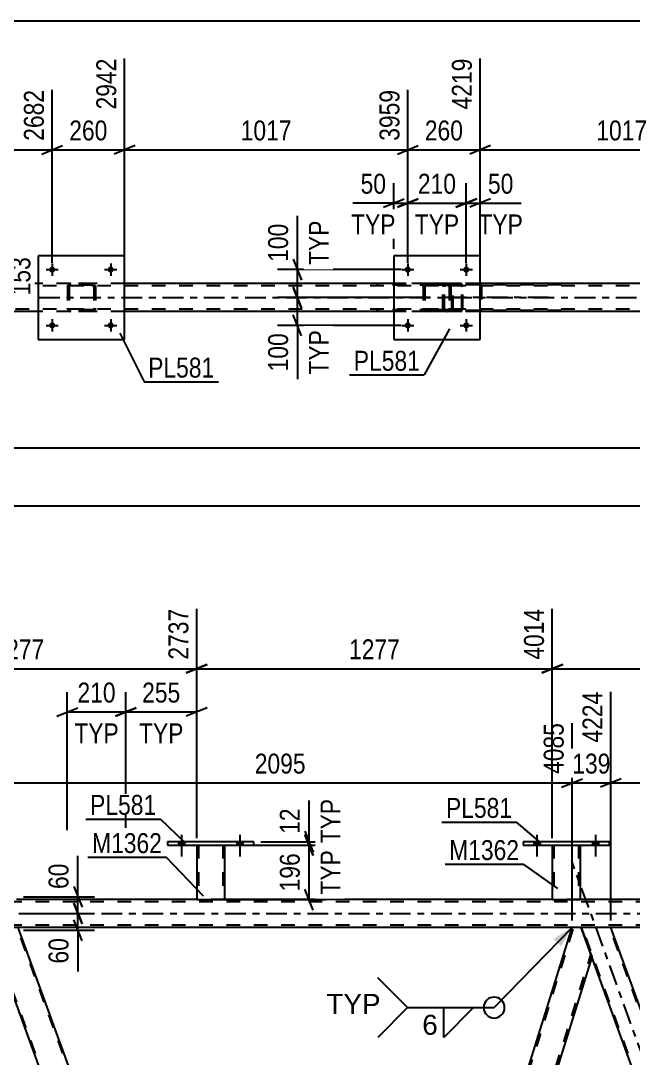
# Model space of a CAD drawing. Header units: millimetres. Extents: x 0 to 1779, y 0 to 560.
# Drawn here: x 1142.5 to 1230.5, y 406 to 555 of the extents above; entities that cross this region are included whole.
import ezdxf

# ---------------------------------------------------------------- set-up
doc = ezdxf.new("R2010")
doc.units = ezdxf.units.MM
doc.linetypes.add('DXK_LINE_DOT2', pattern=[3.9198, 1.9599, -1.9599])
doc.linetypes.add('DXK_LINE_DOT3', pattern=[5.9187, 2.979, -0.9799, 0.9799, -0.9799])
doc.styles.add('Arial', font='ARIAL.TTF', dxfattribs={"height": 0.2})
doc.styles.add('Arial Narrow', font='ARIALN.TTF', dxfattribs={"height": 0.2})

# ---------------------------------------------------------------- blocks, each defined once
blk = doc.blocks.new('Bolt-814185208-2767 - 2589')
at = {"linetype": 'Continuous'}
for points in [[(1198.55, 519.29, -1), (1197.67, 519.29, -1)], [(1206.95, 519.29, -1), (1206.07, 519.29, -1)]]:
    blk.add_hatch(color=1, dxfattribs=at).paths.add_polyline_path(points)
at = {"color": 1, "linetype": 'Continuous'}
for p, q in [((1198.11, 520.17), (1198.11, 518.41)), ((1206.51, 520.17), (1206.51, 518.41)), ((1197.23, 519.29), (1198.99, 519.29)), ((1205.63, 519.29), (1207.39, 519.29))]:
    blk.add_line(p, q, dxfattribs=at)
blk = doc.blocks.new('Part-814185208-2599 - 2589')
at = {"color": 2, "linetype": 'Continuous'}
for p, q in [((1145.03, 517.28), (1123.48, 517.28)), ((1196.11, 517.28), (1157.43, 517.28)), ((1247.19, 517.28), (1208.51, 517.28)), ((1145.03, 513.28), (1123.33, 513.28)), ((1196.11, 513.28), (1157.43, 513.28)), ((1247.19, 513.28), (1208.51, 513.28))]:
    blk.add_line(p, q, dxfattribs=at)
at = {"color": 7, "linetype": 'DXK_LINE_DOT2'}
for p, q in [((1157.43, 517.28), (1145.03, 517.28)), ((1208.51, 517.28), (1196.11, 517.28)), ((1688.57, 516.96), (1085.95, 516.96)), ((1688.57, 513.6), (1085.95, 513.6)), ((1157.43, 513.28), (1145.03, 513.28)), ((1208.51, 513.28), (1196.11, 513.28))]:
    blk.add_line(p, q, dxfattribs=at)
at = {"color": 7, "linetype": 'DXK_LINE_DOT3'}
blk.add_line((1085.95, 515.28), (1688.57, 515.28), dxfattribs=at)
blk = doc.blocks.new('Bolt-814185208-2768 - 2589')
at = {"linetype": 'Continuous'}
for points in [[(1198.55, 511.29, -1), (1197.67, 511.29, -1)], [(1206.95, 511.29, -1), (1206.07, 511.29, -1)]]:
    blk.add_hatch(color=1, dxfattribs=at).paths.add_polyline_path(points)
at = {"color": 1, "linetype": 'Continuous'}
for p, q in [((1197.23, 511.29), (1198.99, 511.29)), ((1198.11, 512.17), (1198.11, 510.41)), ((1205.63, 511.29), (1207.39, 511.29)), ((1206.51, 512.17), (1206.51, 510.41))]:
    blk.add_line(p, q, dxfattribs=at)
blk = doc.blocks.new('Part-814185208-2646 - 2589')
at = {"color": 7, "linetype": 'DXK_LINE_DOT2'}
for p, q in [((1204.48, 517.09), (1204.45, 516.96)), ((1204.64, 517.03), (1204.67, 517.08)), ((1204.79, 517.28), (1204.66, 517.26)), ((1204.67, 517.08), (1204.73, 517.11)), ((1204.73, 517.11), (1204.79, 517.12)), ((1220.12, 517.28), (1204.79, 517.28)), ((1220.12, 517.12), (1204.79, 517.12)), ((1208.5, 517.26), (1208.37, 517.28)), ((1208.37, 517.12), (1208.43, 517.11)), ((1208.43, 517.11), (1208.49, 517.08)), ((1208.49, 517.08), (1208.53, 517.03)), ((1208.71, 516.96), (1208.68, 517.09)), ((1204.45, 513.6), (1204.45, 516.96)), ((1204.62, 516.96), (1204.64, 517.03)), ((1204.62, 513.6), (1204.62, 516.96)), ((1208.53, 517.03), (1208.54, 516.96)), ((1208.54, 516.96), (1208.54, 513.6)), ((1208.71, 516.96), (1208.71, 513.6)), ((1204.45, 513.6), (1204.48, 513.48)), ((1204.64, 513.54), (1204.62, 513.6)), ((1204.67, 513.49), (1204.64, 513.54)), ((1204.66, 513.31), (1204.79, 513.28)), ((1204.73, 513.46), (1204.67, 513.49)), ((1204.79, 513.44), (1204.73, 513.46)), ((1220.12, 513.44), (1204.79, 513.44)), ((1220.12, 513.28), (1204.79, 513.28)), ((1208.43, 513.46), (1208.37, 513.44)), ((1208.37, 513.28), (1208.5, 513.31)), ((1208.49, 513.49), (1208.43, 513.46)), ((1208.53, 513.54), (1208.49, 513.49)), ((1208.54, 513.6), (1208.53, 513.54)), ((1208.68, 513.48), (1208.71, 513.6))]:
    blk.add_line(p, q, dxfattribs=at)
at = {"color": 7, "linetype": 'DXK_LINE_DOT3'}
blk.add_line((1218.33, 515.28), (1203.16, 515.28), dxfattribs=at)
at = {"color": 7, "linetype": 'DXK_LINE_DOT2'}
for centre, start, end in [((1204.78, 516.95), 110.7583, 155.68), ((1208.38, 516.95), 24.32, 69.2417), ((1204.78, 513.62), 204.32, 249.2417), ((1208.38, 513.62), 290.7583, 335.68)]:
    blk.add_arc(centre, 0.331, start, end, dxfattribs=at)
blk = doc.blocks.new('Part-814185208-2649 - 2589')
at = {"color": 7, "linetype": 'DXK_LINE_DOT2'}
for p, q in [((1205.73, 517.28), (1193.57, 517.28)), ((1205.73, 517.04), (1193.57, 517.04)), ((1203.64, 517.28), (1203.45, 517.25)), ((1203.54, 517.03), (1203.64, 517.04)), ((1204.45, 517.04), (1204.45, 517.28)), ((1205.83, 517.25), (1205.73, 517.28)), ((1205.73, 517.04), (1205.78, 517.03)), ((1205.92, 517.14), (1205.83, 517.25)), ((1205.98, 516.99), (1205.92, 517.14)), ((1203.17, 516.99), (1203.14, 516.8)), ((1203.14, 513.76), (1203.14, 516.8)), ((1203.39, 516.8), (1203.41, 516.9)), ((1203.39, 513.76), (1203.39, 516.8)), ((1203.41, 516.9), (1203.46, 516.97)), ((1203.46, 516.97), (1203.54, 517.03)), ((1205.78, 517.03), (1205.83, 516.97)), ((1205.83, 516.97), (1205.85, 516.9)), ((1205.85, 516.9), (1205.86, 516.8)), ((1205.86, 513.76), (1205.86, 516.8)), ((1206, 516.8), (1205.98, 516.99)), ((1206, 513.76), (1206, 516.8)), ((1205.73, 513.52), (1193.57, 513.52)), ((1205.73, 513.28), (1193.57, 513.28)), ((1203.14, 513.76), (1203.17, 513.58)), ((1203.41, 513.67), (1203.39, 513.76)), ((1203.46, 513.59), (1203.41, 513.67)), ((1203.45, 513.32), (1203.64, 513.28)), ((1203.54, 513.54), (1203.46, 513.59)), ((1203.64, 513.52), (1203.54, 513.54)), ((1204.45, 513.28), (1204.45, 513.52)), ((1205.78, 513.54), (1205.73, 513.52)), ((1205.73, 513.28), (1205.83, 513.32)), ((1205.83, 513.59), (1205.78, 513.54)), ((1205.85, 513.67), (1205.83, 513.59)), ((1205.83, 513.32), (1205.92, 513.43)), ((1205.86, 513.76), (1205.85, 513.67)), ((1205.92, 513.43), (1205.93, 513.46)), ((1205.93, 513.46), (1205.98, 513.58)), ((1205.98, 513.58), (1206, 513.76))]:
    blk.add_line(p, q, dxfattribs=at)
for centre, start, end in [((1203.62, 516.79), 111.1941, 156.1506), ((1203.62, 513.78), 203.8494, 248.8059)]:
    blk.add_arc(centre, 0.492, start, end, dxfattribs=at)
blk = doc.blocks.new('Bolt-814185208-2766 - 2589')
at = {"linetype": 'Continuous'}
for points in [[(1147.47, 511.29, -1), (1146.59, 511.29, -1)], [(1155.87, 511.29, -1), (1154.99, 511.29, -1)]]:
    blk.add_hatch(color=1, dxfattribs=at).paths.add_polyline_path(points)
at = {"color": 1, "linetype": 'Continuous'}
for p, q in [((1146.15, 511.29), (1147.91, 511.29)), ((1147.03, 512.17), (1147.03, 510.41)), ((1154.55, 511.29), (1156.31, 511.29)), ((1155.43, 512.17), (1155.43, 510.41))]:
    blk.add_line(p, q, dxfattribs=at)
blk = doc.blocks.new('Bolt-814185208-2765 - 2589')
at = {"linetype": 'Continuous'}
for points in [[(1147.47, 519.29, -1), (1146.59, 519.29, -1)], [(1155.87, 519.29, -1), (1154.99, 519.29, -1)]]:
    blk.add_hatch(color=1, dxfattribs=at).paths.add_polyline_path(points)
at = {"color": 1, "linetype": 'Continuous'}
for p, q in [((1147.03, 520.17), (1147.03, 518.41)), ((1155.43, 520.17), (1155.43, 518.41)), ((1146.15, 519.29), (1147.91, 519.29)), ((1154.55, 519.29), (1156.31, 519.29))]:
    blk.add_line(p, q, dxfattribs=at)
blk = doc.blocks.new('Part-814185208-2799 - 2589')
at = {"color": 2, "linetype": 'Continuous'}
for p, q in [((1157.43, 521.28), (1145.03, 521.28)), ((1145.03, 521.28), (1145.03, 509.28)), ((1157.43, 509.28), (1157.43, 521.28)), ((1145.03, 509.28), (1157.43, 509.28))]:
    blk.add_line(p, q, dxfattribs=at)
blk = doc.blocks.new('Part-814185208-2800 - 2589')
at = {"color": 7, "linetype": 'DXK_LINE_DOT2'}
for p, q in [((1149.52, 517.25), (1149.71, 517.28)), ((1149.71, 517.28), (1149.52, 517.25)), ((1149.61, 517.03), (1149.71, 517.04)), ((1152.75, 517.28), (1149.71, 517.28)), ((1152.75, 517.04), (1149.71, 517.04)), ((1152.75, 517.28), (1152.93, 517.25)), ((1152.93, 517.25), (1152.75, 517.28)), ((1152.75, 517.04), (1152.84, 517.03)), ((1149.23, 516.8), (1149.26, 516.99)), ((1149.26, 516.99), (1149.23, 516.8)), ((1149.23, 516.8), (1149.23, 513.76)), ((1149.47, 516.8), (1149.48, 516.9)), ((1149.47, 516.8), (1149.47, 513.76)), ((1149.48, 516.9), (1149.54, 516.97)), ((1149.54, 516.97), (1149.61, 517.03)), ((1152.84, 517.03), (1152.92, 516.97)), ((1152.92, 516.97), (1152.97, 516.9)), ((1152.97, 516.9), (1152.99, 516.8)), ((1152.99, 516.8), (1152.99, 513.76)), ((1153.19, 516.99), (1153.23, 516.8)), ((1153.23, 516.8), (1153.19, 516.99)), ((1153.23, 516.8), (1153.23, 513.76)), ((1149.26, 513.58), (1149.23, 513.76)), ((1149.23, 513.76), (1149.26, 513.58)), ((1149.48, 513.67), (1149.47, 513.76)), ((1149.54, 513.59), (1149.48, 513.67)), ((1149.71, 513.28), (1149.52, 513.32)), ((1149.52, 513.32), (1149.71, 513.28)), ((1149.61, 513.54), (1149.54, 513.59)), ((1149.71, 513.52), (1149.61, 513.54)), ((1152.75, 513.52), (1149.71, 513.52)), ((1152.75, 513.28), (1149.71, 513.28)), ((1152.84, 513.54), (1152.75, 513.52)), ((1152.93, 513.32), (1152.75, 513.28)), ((1152.75, 513.28), (1152.93, 513.32)), ((1152.92, 513.59), (1152.84, 513.54)), ((1152.97, 513.67), (1152.92, 513.59)), ((1152.99, 513.76), (1152.97, 513.67)), ((1153.23, 513.76), (1153.19, 513.58)), ((1153.19, 513.58), (1153.23, 513.76))]:
    blk.add_line(p, q, dxfattribs=at)
at = {"color": 7, "linetype": 'DXK_LINE_DOT3'}
blk.add_line((1151.23, 515.28), (1151.23, 515.28), dxfattribs=at)
at = {"color": 7, "linetype": 'DXK_LINE_DOT2'}
for centre, start, end in [((1149.71, 516.8), 112.5, 157.5), ((1149.71, 516.8), 112.5, 157.5), ((1152.75, 516.8), 22.5, 67.5), ((1152.75, 516.8), 22.5, 67.5), ((1149.71, 513.76), 202.5, 247.5), ((1149.71, 513.76), 202.5, 247.5), ((1152.75, 513.76), 292.5, 337.5), ((1152.75, 513.76), 292.5, 337.5)]:
    blk.add_arc(centre, 0.48, start, end, dxfattribs=at)
blk = doc.blocks.new('Part-814185208-2805 - 2589')
at = {"color": 2, "linetype": 'Continuous'}
for p, q in [((1208.51, 521.28), (1196.11, 521.28)), ((1196.11, 521.28), (1196.11, 509.28)), ((1208.51, 509.28), (1208.51, 521.28)), ((1196.11, 509.28), (1208.51, 509.28))]:
    blk.add_line(p, q, dxfattribs=at)
blk = doc.blocks.new('Part-814185208-2806 - 2589')
at = {"color": 7, "linetype": 'DXK_LINE_DOT2'}
for p, q in [((1200.6, 517.25), (1200.79, 517.28)), ((1200.79, 517.28), (1200.6, 517.25)), ((1200.69, 517.03), (1200.79, 517.04)), ((1203.83, 517.28), (1200.79, 517.28)), ((1203.83, 517.04), (1200.79, 517.04)), ((1203.83, 517.28), (1204.01, 517.25)), ((1204.01, 517.25), (1203.83, 517.28)), ((1203.83, 517.04), (1203.92, 517.03)), ((1200.31, 516.8), (1200.34, 516.99)), ((1200.34, 516.99), (1200.31, 516.8)), ((1200.31, 516.8), (1200.31, 513.76)), ((1200.55, 516.8), (1200.56, 516.9)), ((1200.55, 516.8), (1200.55, 513.76)), ((1200.56, 516.9), (1200.62, 516.97)), ((1200.62, 516.97), (1200.69, 517.03)), ((1203.92, 517.03), (1204, 516.97)), ((1204, 516.97), (1204.05, 516.9)), ((1204.05, 516.9), (1204.07, 516.8)), ((1204.07, 516.8), (1204.07, 513.76)), ((1204.27, 516.99), (1204.31, 516.8)), ((1204.31, 516.8), (1204.27, 516.99)), ((1204.31, 516.8), (1204.31, 513.76)), ((1200.34, 513.58), (1200.31, 513.76)), ((1200.31, 513.76), (1200.34, 513.58)), ((1200.56, 513.67), (1200.55, 513.76)), ((1200.62, 513.59), (1200.56, 513.67)), ((1200.79, 513.28), (1200.6, 513.32)), ((1200.6, 513.32), (1200.79, 513.28)), ((1200.69, 513.54), (1200.62, 513.59)), ((1200.79, 513.52), (1200.69, 513.54)), ((1203.83, 513.52), (1200.79, 513.52)), ((1203.83, 513.28), (1200.79, 513.28)), ((1203.92, 513.54), (1203.83, 513.52)), ((1204.01, 513.32), (1203.83, 513.28)), ((1203.83, 513.28), (1204.01, 513.32)), ((1204, 513.59), (1203.92, 513.54)), ((1204.05, 513.67), (1204, 513.59)), ((1204.07, 513.76), (1204.05, 513.67)), ((1204.31, 513.76), (1204.27, 513.58)), ((1204.27, 513.58), (1204.31, 513.76))]:
    blk.add_line(p, q, dxfattribs=at)
at = {"color": 7, "linetype": 'DXK_LINE_DOT3'}
blk.add_line((1202.31, 515.28), (1202.31, 515.28), dxfattribs=at)
at = {"color": 7, "linetype": 'DXK_LINE_DOT2'}
for centre, start, end in [((1200.79, 516.8), 112.5, 157.5), ((1200.79, 516.8), 112.5, 157.5), ((1203.83, 516.8), 22.5, 67.5), ((1203.83, 516.8), 22.5, 67.5), ((1200.79, 513.76), 202.5, 247.5), ((1200.79, 513.76), 202.5, 247.5), ((1203.83, 513.76), 292.5, 337.5), ((1203.83, 513.76), 292.5, 337.5)]:
    blk.add_arc(centre, 0.48, start, end, dxfattribs=at)
blk = doc.blocks.new('Bolt-814185208-3589 - 3585')
at = {"linetype": 'Continuous'}
for points in [[(1165.15, 436.66), (1166.03, 436.66), (1166.03, 437.14), (1165.15, 437.14)], [(1173.55, 436.66), (1174.43, 436.66), (1174.43, 437.14), (1173.55, 437.14)]]:
    blk.add_hatch(color=1, dxfattribs=at).paths.add_polyline_path(points)
at = {"color": 1, "linetype": 'Continuous'}
for p, q in [((1165.59, 438.14), (1165.59, 435.02)), ((1173.99, 438.14), (1173.99, 435.02)), ((1165.15, 437.14), (1165.15, 436.66)), ((1166.03, 437.14), (1166.03, 436.66)), ((1173.55, 437.14), (1173.55, 436.66)), ((1174.43, 437.14), (1174.43, 436.66))]:
    blk.add_line(p, q, dxfattribs=at)
blk = doc.blocks.new('Bolt-814185208-3587 - 3585')
at = {"linetype": 'Continuous'}
for points in [[(1216.23, 436.66), (1217.11, 436.66), (1217.11, 437.14), (1216.23, 437.14)], [(1224.63, 436.66), (1225.51, 436.66), (1225.51, 437.14), (1224.63, 437.14)]]:
    blk.add_hatch(color=1, dxfattribs=at).paths.add_polyline_path(points)
at = {"color": 1, "linetype": 'Continuous'}
for p, q in [((1216.67, 438.14), (1216.67, 435.02)), ((1225.07, 438.14), (1225.07, 435.02)), ((1216.23, 437.14), (1216.23, 436.66)), ((1217.11, 437.14), (1217.11, 436.66)), ((1224.63, 437.14), (1224.63, 436.66)), ((1225.51, 437.14), (1225.51, 436.66))]:
    blk.add_line(p, q, dxfattribs=at)
blk = doc.blocks.new('Bolt-814185208-3588 - 3585')
at = {"linetype": 'Continuous'}
for points in [[(1216.23, 436.66), (1217.11, 436.66), (1217.11, 437.14), (1216.23, 437.14)], [(1224.63, 436.66), (1225.51, 436.66), (1225.51, 437.14), (1224.63, 437.14)]]:
    blk.add_hatch(color=1, dxfattribs=at).paths.add_polyline_path(points)
at = {"color": 1, "linetype": 'Continuous'}
for p, q in [((1216.67, 438.14), (1216.67, 435.02)), ((1225.07, 438.14), (1225.07, 435.02)), ((1216.23, 437.14), (1216.23, 436.66)), ((1217.11, 437.14), (1217.11, 436.66)), ((1224.63, 437.14), (1224.63, 436.66)), ((1225.51, 437.14), (1225.51, 436.66))]:
    blk.add_line(p, q, dxfattribs=at)
blk = doc.blocks.new('Bolt-814185208-3590 - 3585')
at = {"linetype": 'Continuous'}
for points in [[(1165.15, 436.66), (1166.03, 436.66), (1166.03, 437.14), (1165.15, 437.14)], [(1173.55, 436.66), (1174.43, 436.66), (1174.43, 437.14), (1173.55, 437.14)]]:
    blk.add_hatch(color=1, dxfattribs=at).paths.add_polyline_path(points)
at = {"color": 1, "linetype": 'Continuous'}
for p, q in [((1165.59, 438.14), (1165.59, 435.02)), ((1173.99, 438.14), (1173.99, 435.02)), ((1165.15, 437.14), (1165.15, 436.66)), ((1166.03, 437.14), (1166.03, 436.66)), ((1173.55, 437.14), (1173.55, 436.66)), ((1174.43, 437.14), (1174.43, 436.66))]:
    blk.add_line(p, q, dxfattribs=at)
blk = doc.blocks.new('Part-814185208-3842 - 3585')
at = {"color": 7, "linetype": 'DXK_LINE_DOT3'}
blk.add_line((1272.68, 294.2), (1221.72, 434.22), dxfattribs=at)
at = {"color": 2, "linetype": 'Continuous'}
for p, q in [((1227.27, 424.82), (1223.01, 424.82)), ((1269.64, 308.42), (1227.27, 424.82)), ((1265.38, 308.42), (1224.54, 420.62))]:
    blk.add_line(p, q, dxfattribs=at)
at = {"color": 7, "linetype": 'DXK_LINE_DOT2'}
for p, q in [((1223.01, 424.82), (1224.54, 420.62)), ((1267.3, 303.6), (1223.18, 424.82)), ((1271.22, 303.6), (1227.1, 424.82)), ((1267.13, 303.6), (1265.38, 308.42)), ((1271.39, 303.6), (1269.64, 308.42)), ((1271.39, 303.6), (1267.13, 303.6))]:
    blk.add_line(p, q, dxfattribs=at)
blk = doc.blocks.new('Part-814185208-3625 - 3585')
at = {"color": 2, "linetype": 'Continuous'}
for p, q in [((1218.87, 436.66), (1218.87, 428.82)), ((1222.87, 436.66), (1222.87, 428.82)), ((1218.87, 428.82), (1222.87, 428.82))]:
    blk.add_line(p, q, dxfattribs=at)
at = {"color": 7, "linetype": 'DXK_LINE_DOT2'}
for p, q in [((1218.87, 436.66), (1222.87, 436.66)), ((1218.87, 436.66), (1218.87, 436.66)), ((1218.87, 436.66), (1218.87, 436.66)), ((1219.11, 436.66), (1219.11, 428.82)), ((1222.63, 436.66), (1222.63, 428.82)), ((1222.87, 436.66), (1222.87, 436.66)), ((1222.87, 436.66), (1222.87, 436.66)), ((1222.57, 428.82), (1222.61, 428.82)), ((1222.57, 428.82), (1222.61, 428.82)), ((1222.61, 428.82), (1222.63, 428.82)), ((1222.61, 428.82), (1222.63, 428.82))]:
    blk.add_line(p, q, dxfattribs=at)
blk = doc.blocks.new('Part-814185208-3630 - 3585')
at = {"color": 2, "linetype": 'Continuous'}
for p, q in [((1214.67, 437.14), (1214.67, 436.66)), ((1227.07, 437.14), (1214.67, 437.14)), ((1214.67, 436.66), (1227.07, 436.66)), ((1227.07, 436.66), (1227.07, 437.14))]:
    blk.add_line(p, q, dxfattribs=at)
blk = doc.blocks.new('Part-814185208-3635 - 3585')
at = {"color": 2, "linetype": 'Continuous'}
for p, q in [((1167.79, 436.66), (1167.79, 428.82)), ((1171.79, 436.66), (1171.79, 428.82)), ((1167.79, 428.82), (1171.79, 428.82))]:
    blk.add_line(p, q, dxfattribs=at)
at = {"color": 7, "linetype": 'DXK_LINE_DOT2'}
for p, q in [((1167.79, 436.66), (1171.79, 436.66)), ((1167.79, 436.66), (1167.79, 436.66)), ((1167.79, 436.66), (1167.79, 436.66)), ((1168.03, 436.66), (1168.03, 428.82)), ((1171.55, 436.66), (1171.55, 428.82)), ((1171.79, 436.66), (1171.79, 436.66)), ((1171.79, 436.66), (1171.79, 436.66)), ((1171.49, 428.82), (1171.53, 428.82)), ((1171.49, 428.82), (1171.53, 428.82)), ((1171.53, 428.82), (1171.55, 428.82)), ((1171.53, 428.82), (1171.55, 428.82))]:
    blk.add_line(p, q, dxfattribs=at)
blk = doc.blocks.new('Part-814185208-3640 - 3585')
at = {"color": 2, "linetype": 'Continuous'}
for p, q in [((1163.59, 437.14), (1163.59, 436.66)), ((1175.99, 437.14), (1163.59, 437.14)), ((1163.59, 436.66), (1175.99, 436.66)), ((1175.99, 436.66), (1175.99, 437.14))]:
    blk.add_line(p, q, dxfattribs=at)
blk = doc.blocks.new('Part-814185208-3847 - 3585')
at = {"color": 2, "linetype": 'Continuous'}
for p, q in [((1184.99, 307.07), (1221.7, 424.82)), ((1223.01, 424.82), (1221.7, 424.82)), ((1224.54, 420.62), (1223.01, 424.82)), ((1224.56, 420.57), (1188.1, 303.6)), ((1186.26, 303.6), (1185.01, 307.02))]:
    blk.add_line(p, q, dxfattribs=at)
at = {"color": 7, "linetype": 'DXK_LINE_DOT2'}
for p, q in [((1185.13, 306.7), (1221.95, 424.82)), ((1187.85, 303.6), (1224.42, 420.94)), ((1224.54, 420.62), (1224.56, 420.57)), ((1224.56, 420.57), (1224.54, 420.62)), ((1184.99, 307.07), (1185.01, 307.02)), ((1188.1, 303.6), (1186.26, 303.6))]:
    blk.add_line(p, q, dxfattribs=at)
blk = doc.blocks.new('Part-814185208-3881 - 3585')
at = {"color": 7, "linetype": 'DXK_LINE_DOT2'}
for p, q in [((1707.13, 428.5), (1094.91, 428.5)), ((1171.79, 428.82), (1167.79, 428.82)), ((1222.87, 428.82), (1218.87, 428.82)), ((1707.13, 425.14), (1094.91, 425.14)), ((1227.27, 424.82), (1221.7, 424.82))]:
    blk.add_line(p, q, dxfattribs=at)
at = {"color": 2, "linetype": 'Continuous'}
for p, q in [((1167.79, 428.82), (1141.89, 428.82)), ((1218.87, 428.82), (1171.79, 428.82)), ((1269.95, 428.82), (1222.87, 428.82)), ((1221.7, 424.82), (1142.14, 424.82)), ((1306.83, 424.82), (1227.27, 424.82))]:
    blk.add_line(p, q, dxfattribs=at)
at = {"color": 7, "linetype": 'DXK_LINE_DOT3'}
blk.add_line((1094.91, 426.82), (1707.13, 426.82), dxfattribs=at)
blk = doc.blocks.new('Part-814185208-3887 - 3585')
at = {"color": 7, "linetype": 'DXK_LINE_DOT2'}
for p, q in [((1138.02, 424.42), (1137.88, 424.82)), ((1137.88, 424.82), (1137.9, 424.82)), ((1141.93, 424.82), (1137.88, 424.82)), ((1182.17, 303.6), (1138.05, 424.82)), ((1186.09, 303.6), (1141.97, 424.82)), ((1186.26, 303.6), (1185.01, 307.02)), ((1186.26, 303.6), (1182, 303.6))]:
    blk.add_line(p, q, dxfattribs=at)
at = {"color": 2, "linetype": 'Continuous'}
for p, q in [((1141.93, 424.82), (1141.89, 424.82)), ((1142.14, 424.82), (1141.93, 424.82)), ((1185.01, 307.02), (1142.14, 424.82)), ((1182, 303.6), (1138.02, 424.42))]:
    blk.add_line(p, q, dxfattribs=at)
blk = doc.blocks.new('StraightDimension-814185208-8427 - 2589')
at = {"color": 7, "linetype": 'Continuous'}
for p, q in [((1208.51, 518.19), (1208.51, 549.61)), ((1249.19, 520.29), (1249.19, 545.11)), ((1210.01, 537.1), (1207.01, 535.9)), ((1208.51, 536.5), (1249.19, 536.5)), ((1247.69, 535.9), (1250.69, 537.1))]:
    blk.add_line(p, q, dxfattribs=at)
at = {"color": 0}
blk.add_wipeout([(1233.1, 537.25), (1233.1, 541.45), (1224.59, 541.45), (1224.59, 537.25)], dxfattribs=at)
at = {"color": 3, "style": 'Arial Narrow'}
blk.add_text('1017', height=2.863, dxfattribs=at).set_placement((1225.19, 537.85))
at = {"color": 0, "linetype": 'Continuous'}
blk.add_wipeout([(1248.59, 545.71), (1244.39, 545.71), (1244.39, 537.2), (1248.59, 537.2)], dxfattribs=at)
at = {"color": 3, "linetype": 'Continuous', "style": 'Arial Narrow'}
blk.add_text('5236', height=2.863, rotation=90.0002, dxfattribs=at).set_placement((1247.99, 537.8))
blk = doc.blocks.new('StraightDimension-814185208-2922 - 2589')
at = {"color": 7, "linetype": 'Continuous'}
for p, q in [((1181.66, 516.78), (1182.86, 513.78)), ((1201.31, 515.28), (1179.41, 515.28)), ((1182.26, 511.29), (1182.26, 515.28)), ((1182.86, 509.79), (1181.66, 512.79)), ((1197.11, 511.29), (1179.41, 511.29)), ((1182.26, 511.29), (1182.26, 503.55)), ((1182.26, 511.29), (1182.26, 503.55))]:
    blk.add_line(p, q, dxfattribs=at)
at = {"color": 0, "linetype": 'Continuous'}
blk.add_wipeout([(1187.36, 511.21), (1183.16, 511.21), (1183.16, 503.62), (1187.36, 503.62)], dxfattribs=at)
at = {"color": 0}
blk.add_wipeout([(1181.51, 510.76), (1177.31, 510.76), (1177.31, 504.08), (1181.51, 504.08)], dxfattribs=at)
at = {"color": 3, "style": 'Arial Narrow'}
blk.add_text('100', height=2.863, rotation=90.0002, dxfattribs=at).set_placement((1180.91, 504.68))
at = {"color": 3, "linetype": 'Continuous', "style": 'Arial Narrow'}
blk.add_text('TYP', height=2.863, rotation=90.0002, dxfattribs=at).set_placement((1186.76, 504.22))
blk = doc.blocks.new('StraightDimension-814185208-2899 - 2589')
at = {"color": 7, "linetype": 'Continuous'}
for p, q in [((1182.26, 519.29), (1182.26, 527.02)), ((1182.26, 519.29), (1182.26, 527.02)), ((1181.66, 520.79), (1182.86, 517.79)), ((1197.11, 519.29), (1179.41, 519.29)), ((1182.26, 515.28), (1182.26, 519.29)), ((1182.86, 513.78), (1181.66, 516.78)), ((1201.31, 515.28), (1179.41, 515.28))]:
    blk.add_line(p, q, dxfattribs=at)
at = {"color": 0}
blk.add_wipeout([(1181.51, 526.49), (1177.31, 526.49), (1177.31, 519.81), (1181.51, 519.81)], dxfattribs=at)
at = {"color": 0, "linetype": 'Continuous'}
blk.add_wipeout([(1187.36, 526.95), (1183.16, 526.95), (1183.16, 519.36), (1187.36, 519.36)], dxfattribs=at)
at = {"color": 3, "linetype": 'Continuous', "style": 'Arial Narrow'}
blk.add_text('TYP', height=2.863, rotation=90.0002, dxfattribs=at).set_placement((1186.76, 519.96))
at = {"color": 3, "style": 'Arial Narrow'}
blk.add_text('100', height=2.863, rotation=90.0002, dxfattribs=at).set_placement((1180.91, 520.41))
blk = doc.blocks.new('StraightDimension-814185208-2946 - 2589')
at = {"color": 7, "linetype": 'Continuous'}
for p, q in [((1196.11, 522.28), (1196.11, 531.7)), ((1198.11, 520.29), (1198.11, 531.7)), ((1194.61, 528.25), (1197.61, 529.45)), ((1199.61, 529.45), (1196.61, 528.25)), ((1196.11, 528.85), (1190.2, 528.85)), ((1196.11, 528.85), (1190.2, 528.85)), ((1196.11, 528.85), (1198.11, 528.85))]:
    blk.add_line(p, q, dxfattribs=at)
at = {"color": 0}
blk.add_wipeout([(1195.58, 529.6), (1195.58, 533.8), (1190.73, 533.8), (1190.73, 529.6)], dxfattribs=at)
at = {"color": 0, "linetype": 'Continuous'}
blk.add_wipeout([(1196.95, 523.75), (1196.95, 527.95), (1189.36, 527.95), (1189.36, 523.75)], dxfattribs=at)
at = {"color": 3, "style": 'Arial Narrow'}
blk.add_text('50', height=2.863, dxfattribs=at).set_placement((1191.33, 530.2))
at = {"color": 3, "linetype": 'Continuous', "style": 'Arial Narrow'}
blk.add_text('TYP', height=2.863, dxfattribs=at).set_placement((1189.96, 524.35))
blk = doc.blocks.new('StraightDimension-814185208-2959 - 2589')
at = {"color": 7, "linetype": 'Continuous'}
for p, q in [((1198.11, 520.29), (1198.11, 531.7)), ((1206.51, 520.29), (1206.51, 531.7)), ((1196.61, 528.25), (1199.61, 529.45)), ((1208.01, 529.45), (1205.01, 528.25)), ((1198.11, 528.85), (1206.51, 528.85))]:
    blk.add_line(p, q, dxfattribs=at)
at = {"color": 0}
blk.add_wipeout([(1205.65, 529.6), (1205.65, 533.8), (1198.96, 533.8), (1198.96, 529.6)], dxfattribs=at)
at = {"color": 0, "linetype": 'Continuous'}
blk.add_wipeout([(1206.1, 523.75), (1206.1, 527.95), (1198.51, 527.95), (1198.51, 523.75)], dxfattribs=at)
at = {"color": 3, "style": 'Arial Narrow'}
blk.add_text('210', height=2.863, dxfattribs=at).set_placement((1199.56, 530.2))
at = {"color": 3, "linetype": 'Continuous', "style": 'Arial Narrow'}
blk.add_text('TYP', height=2.863, dxfattribs=at).set_placement((1199.11, 524.35))
blk = doc.blocks.new('StraightDimension-814185208-2975 - 2589')
at = {"color": 7, "linetype": 'Continuous'}
for p, q in [((1206.51, 520.29), (1206.51, 531.7)), ((1208.51, 522.28), (1208.51, 531.7)), ((1205.01, 528.25), (1208.01, 529.45)), ((1210.01, 529.45), (1207.01, 528.25)), ((1206.51, 528.85), (1208.51, 528.85)), ((1208.51, 528.85), (1214.41, 528.85)), ((1208.51, 528.85), (1214.41, 528.85))]:
    blk.add_line(p, q, dxfattribs=at)
at = {"color": 0}
blk.add_wipeout([(1213.89, 529.6), (1213.89, 533.8), (1209.03, 533.8), (1209.03, 529.6)], dxfattribs=at)
at = {"color": 0, "linetype": 'Continuous'}
blk.add_wipeout([(1215.25, 523.75), (1215.25, 527.95), (1207.66, 527.95), (1207.66, 523.75)], dxfattribs=at)
at = {"color": 3, "style": 'Arial Narrow'}
blk.add_text('50', height=2.863, dxfattribs=at).set_placement((1209.63, 530.2))
at = {"color": 3, "linetype": 'Continuous', "style": 'Arial Narrow'}
blk.add_text('TYP', height=2.863, dxfattribs=at).set_placement((1208.26, 524.35))
blk = doc.blocks.new('StraightDimension-814185208-2989 - 2589')
at = {"color": 7, "linetype": 'Continuous'}
blk.add_line((1061.67, 555.04), (1689.21, 555.04), dxfattribs=at)
blk = doc.blocks.new('StraightDimension-814185208-3000 - 2589')
at = {"color": 7, "linetype": 'Continuous'}
blk.add_line((1123.33, 493.68), (1688.57, 493.68), dxfattribs=at)
blk = doc.blocks.new('StraightDimension-814185208-3028 - 2589')
at = {"color": 7, "linetype": 'Continuous'}
for p, q in [((1138.95, 522.89), (1140.15, 519.89)), ((1117.45, 521.39), (1142.4, 521.39)), ((1139.55, 515.28), (1139.55, 521.39)), ((1140.15, 513.78), (1138.95, 516.78)), ((1099.99, 515.28), (1142.4, 515.28))]:
    blk.add_line(p, q, dxfattribs=at)
at = {"color": 0}
blk.add_wipeout([(1144.5, 521.68), (1140.3, 521.68), (1140.3, 515), (1144.5, 515)], dxfattribs=at)
at = {"color": 3, "style": 'Arial Narrow'}
blk.add_text('153', height=2.863, rotation=90.0002, dxfattribs=at).set_placement((1143.9, 515.6))
blk = doc.blocks.new('StraightDimension-814185208-3535 - 2589')
at = {"color": 7, "linetype": 'Continuous'}
blk.add_line((1062.31, 485.39), (1688.57, 485.39), dxfattribs=at)
blk = doc.blocks.new('StraightDimension-814185208-8428 - 2589')
at = {"color": 7, "linetype": 'Continuous'}
for p, q in [((1208.51, 518.19), (1208.51, 549.61)), ((1198.11, 520.29), (1198.11, 545.11)), ((1196.61, 535.9), (1199.61, 537.1)), ((1198.11, 536.5), (1208.51, 536.5)), ((1210.01, 537.1), (1207.01, 535.9))]:
    blk.add_line(p, q, dxfattribs=at)
at = {"color": 0}
blk.add_wipeout([(1206.65, 537.25), (1206.65, 541.45), (1199.96, 541.45), (1199.96, 537.25)], dxfattribs=at)
at = {"color": 3, "style": 'Arial Narrow'}
blk.add_text('260', height=2.863, dxfattribs=at).set_placement((1200.56, 537.85))
at = {"color": 0, "linetype": 'Continuous'}
blk.add_wipeout([(1207.91, 550.21), (1203.71, 550.21), (1203.71, 541.7), (1207.91, 541.7)], dxfattribs=at)
at = {"color": 3, "linetype": 'Continuous', "style": 'Arial Narrow'}
blk.add_text('4219', height=2.863, rotation=90.0002, dxfattribs=at).set_placement((1207.31, 542.3))
blk = doc.blocks.new('StraightDimension-814185208-8429 - 2589')
at = {"color": 7, "linetype": 'Continuous'}
for p, q in [((1157.43, 518.28), (1157.43, 549.61)), ((1198.11, 520.29), (1198.11, 545.11)), ((1158.93, 537.1), (1155.93, 535.9)), ((1157.43, 536.5), (1198.11, 536.5)), ((1196.61, 535.9), (1199.61, 537.1))]:
    blk.add_line(p, q, dxfattribs=at)
at = {"color": 0}
blk.add_wipeout([(1182.02, 537.25), (1182.02, 541.45), (1173.51, 541.45), (1173.51, 537.25)], dxfattribs=at)
at = {"color": 3, "style": 'Arial Narrow'}
blk.add_text('1017', height=2.863, dxfattribs=at).set_placement((1174.11, 537.85))
at = {"color": 0, "linetype": 'Continuous'}
blk.add_wipeout([(1197.51, 545.71), (1193.31, 545.71), (1193.31, 537.2), (1197.51, 537.2)], dxfattribs=at)
at = {"color": 3, "linetype": 'Continuous', "style": 'Arial Narrow'}
blk.add_text('3959', height=2.863, rotation=90.0002, dxfattribs=at).set_placement((1196.91, 537.8))
blk = doc.blocks.new('StraightDimension-814185208-8430 - 2589')
at = {"color": 7, "linetype": 'Continuous'}
for p, q in [((1157.43, 518.28), (1157.43, 549.61)), ((1147.03, 520.29), (1147.03, 545.11)), ((1145.53, 535.9), (1148.53, 537.1)), ((1147.03, 536.5), (1157.43, 536.5)), ((1158.93, 537.1), (1155.93, 535.9))]:
    blk.add_line(p, q, dxfattribs=at)
at = {"color": 0}
blk.add_wipeout([(1155.57, 537.25), (1155.57, 541.45), (1148.88, 541.45), (1148.88, 537.25)], dxfattribs=at)
at = {"color": 3, "style": 'Arial Narrow'}
blk.add_text('260', height=2.863, dxfattribs=at).set_placement((1149.48, 537.85))
at = {"color": 0, "linetype": 'Continuous'}
blk.add_wipeout([(1156.83, 550.21), (1152.63, 550.21), (1152.63, 541.7), (1156.83, 541.7)], dxfattribs=at)
at = {"color": 3, "linetype": 'Continuous', "style": 'Arial Narrow'}
blk.add_text('2942', height=2.863, rotation=90.0002, dxfattribs=at).set_placement((1156.23, 542.3))
blk = doc.blocks.new('StraightDimension-814185208-8431 - 2589')
at = {"color": 7, "linetype": 'Continuous'}
for p, q in [((1123.48, 518.68), (1123.48, 549.61)), ((1147.03, 520.29), (1147.03, 545.11)), ((1124.98, 537.1), (1121.98, 535.9)), ((1123.48, 536.5), (1147.03, 536.5)), ((1145.53, 535.9), (1148.53, 537.1))]:
    blk.add_line(p, q, dxfattribs=at)
at = {"color": 0}
blk.add_wipeout([(1138.59, 537.25), (1138.59, 541.45), (1131.91, 541.45), (1131.91, 537.25)], dxfattribs=at)
at = {"color": 3, "style": 'Arial Narrow'}
blk.add_text('589', height=2.863, dxfattribs=at).set_placement((1132.51, 537.85))
at = {"color": 0, "linetype": 'Continuous'}
blk.add_wipeout([(1146.43, 545.71), (1142.23, 545.71), (1142.23, 537.2), (1146.43, 537.2)], dxfattribs=at)
at = {"color": 3, "linetype": 'Continuous', "style": 'Arial Narrow'}
blk.add_text('2682', height=2.863, rotation=90.0002, dxfattribs=at).set_placement((1145.83, 537.8))
blk = doc.blocks.new('StraightDimension-814185208-5258 - 3585')
at = {"color": 7, "linetype": 'Continuous'}
for p, q in [((1183.34, 438.16), (1184.54, 435.16)), ((1170.79, 436.66), (1186.34, 436.66)), ((1183.94, 428.82), (1183.94, 436.66)), ((1184.54, 427.32), (1183.34, 430.32)), ((1170.79, 428.82), (1186.34, 428.82))]:
    blk.add_line(p, q, dxfattribs=at)
at = {"color": 0}
blk.add_wipeout([(1183.19, 436.08), (1178.99, 436.08), (1178.99, 429.4), (1183.19, 429.4)], dxfattribs=at)
at = {"color": 0, "linetype": 'Continuous'}
blk.add_wipeout([(1189.04, 436.53), (1184.84, 436.53), (1184.84, 428.94), (1189.04, 428.94)], dxfattribs=at)
at = {"color": 3, "style": 'Arial Narrow'}
blk.add_text('196', height=2.863, rotation=90.0002, dxfattribs=at).set_placement((1182.59, 430))
at = {"color": 3, "linetype": 'Continuous', "style": 'Arial Narrow'}
blk.add_text('TYP', height=2.863, rotation=90.0002, dxfattribs=at).set_placement((1188.44, 429.54))
blk = doc.blocks.new('StraightDimension-814185208-4068 - 3585')
at = {"color": 7, "linetype": 'Continuous'}
for p, q in [((1150.72, 429.22), (1150.72, 435.13)), ((1150.72, 429.22), (1150.72, 435.13)), ((1150.12, 430.72), (1151.32, 427.72)), ((1142.89, 429.22), (1153.12, 429.22)), ((1150.72, 426.82), (1150.72, 429.22)), ((1151.32, 425.32), (1150.12, 428.32)), ((1142.89, 426.82), (1153.12, 426.82))]:
    blk.add_line(p, q, dxfattribs=at)
at = {"color": 0}
blk.add_wipeout([(1149.97, 434.6), (1145.77, 434.6), (1145.77, 429.74), (1149.97, 429.74)], dxfattribs=at)
at = {"color": 3, "style": 'Arial Narrow'}
blk.add_text('60', height=2.863, rotation=90.0002, dxfattribs=at).set_placement((1149.37, 430.34))
blk = doc.blocks.new('StraightDimension-814185208-4080 - 3585')
at = {"color": 7, "linetype": 'Continuous'}
for p, q in [((1150.12, 428.32), (1151.32, 425.32)), ((1142.89, 426.82), (1153.12, 426.82)), ((1150.72, 424.42), (1150.72, 426.82)), ((1151.32, 422.92), (1150.12, 425.92)), ((1142.89, 424.42), (1153.12, 424.42)), ((1150.72, 424.42), (1150.72, 418.51)), ((1150.72, 424.42), (1150.72, 418.51))]:
    blk.add_line(p, q, dxfattribs=at)
at = {"color": 0}
blk.add_wipeout([(1149.97, 423.89), (1145.77, 423.89), (1145.77, 419.04), (1149.97, 419.04)], dxfattribs=at)
at = {"color": 3, "style": 'Arial Narrow'}
blk.add_text('60', height=2.863, rotation=90.0002, dxfattribs=at).set_placement((1149.37, 419.64))
blk = doc.blocks.new('StraightDimension-814185208-4688 - 3585')
at = {"color": 7, "linetype": 'Continuous'}
for p, q in [((1137.88, 425.82), (1137.88, 454.18)), ((1221.7, 425.82), (1221.7, 454.18)), ((1139.38, 446.17), (1136.38, 444.97)), ((1137.88, 445.57), (1221.7, 445.57)), ((1220.2, 444.97), (1223.2, 446.17))]:
    blk.add_line(p, q, dxfattribs=at)
at = {"color": 0}
blk.add_wipeout([(1184.04, 446.32), (1184.04, 450.52), (1175.53, 450.52), (1175.53, 446.32)], dxfattribs=at)
at = {"color": 3, "style": 'Arial Narrow'}
blk.add_text('2095', height=2.863, dxfattribs=at).set_placement((1176.13, 446.92))
at = {"color": 0, "linetype": 'Continuous'}
blk.add_wipeout([(1221.1, 454.78), (1216.9, 454.78), (1216.9, 446.27), (1221.1, 446.27)], dxfattribs=at)
at = {"color": 3, "linetype": 'Continuous', "style": 'Arial Narrow'}
blk.add_text('4085', height=2.863, rotation=90.0002, dxfattribs=at).set_placement((1220.5, 446.87))
blk = doc.blocks.new('StraightDimension-814185208-4706 - 3585')
at = {"color": 7, "linetype": 'Continuous'}
for p, q in [((1227.27, 425.82), (1227.27, 458.68)), ((1221.7, 425.82), (1221.7, 454.18)), ((1220.2, 444.97), (1223.2, 446.17)), ((1221.7, 445.57), (1227.27, 445.57)), ((1228.77, 446.17), (1225.77, 444.97))]:
    blk.add_line(p, q, dxfattribs=at)
at = {"color": 0}
blk.add_wipeout([(1227.82, 446.32), (1227.82, 450.52), (1221.14, 450.52), (1221.14, 446.32)], dxfattribs=at)
at = {"color": 3, "style": 'Arial Narrow'}
blk.add_text('139', height=2.863, dxfattribs=at).set_placement((1221.74, 446.92))
at = {"color": 0, "linetype": 'Continuous'}
blk.add_wipeout([(1226.67, 459.28), (1222.47, 459.28), (1222.47, 450.77), (1226.67, 450.77)], dxfattribs=at)
at = {"color": 3, "linetype": 'Continuous', "style": 'Arial Narrow'}
blk.add_text('4224', height=2.863, rotation=90.0002, dxfattribs=at).set_placement((1226.07, 451.37))
blk = doc.blocks.new('StraightDimension-814185208-4731 - 3585')
at = {"color": 7, "linetype": 'Continuous'}
for p, q in [((1227.27, 425.82), (1227.27, 458.68)), ((1306.83, 425.82), (1306.83, 454.18)), ((1228.77, 446.17), (1225.77, 444.97)), ((1227.27, 445.57), (1306.83, 445.57)), ((1305.33, 444.97), (1308.33, 446.17))]:
    blk.add_line(p, q, dxfattribs=at)
at = {"color": 0}
blk.add_wipeout([(1271.31, 446.32), (1271.31, 450.52), (1262.79, 450.52), (1262.79, 446.32)], dxfattribs=at)
at = {"color": 3, "style": 'Arial Narrow'}
blk.add_text('1989', height=2.863, dxfattribs=at).set_placement((1263.39, 446.92))
at = {"color": 0, "linetype": 'Continuous'}
blk.add_wipeout([(1306.23, 454.78), (1302.03, 454.78), (1302.03, 446.27), (1306.23, 446.27)], dxfattribs=at)
at = {"color": 3, "linetype": 'Continuous', "style": 'Arial Narrow'}
blk.add_text('6213', height=2.863, rotation=90.0002, dxfattribs=at).set_placement((1305.63, 446.87))
blk = doc.blocks.new('StraightDimension-814185208-5277 - 3585')
at = {"color": 7, "linetype": 'Continuous'}
for p, q in [((1183.94, 437.14), (1183.94, 443.04)), ((1183.94, 437.14), (1183.94, 443.04)), ((1183.34, 438.64), (1184.54, 435.64)), ((1184.54, 435.16), (1183.34, 438.16)), ((1170.79, 436.66), (1186.34, 436.66)), ((1176.99, 437.14), (1186.34, 437.14)), ((1183.94, 436.66), (1183.94, 437.14))]:
    blk.add_line(p, q, dxfattribs=at)
at = {"color": 0, "linetype": 'Continuous'}
blk.add_wipeout([(1189.04, 443.89), (1184.84, 443.89), (1184.84, 436.3), (1189.04, 436.3)], dxfattribs=at)
at = {"color": 0}
blk.add_wipeout([(1183.19, 442.52), (1178.99, 442.52), (1178.99, 437.66), (1183.19, 437.66)], dxfattribs=at)
at = {"color": 3, "linetype": 'Continuous', "style": 'Arial Narrow'}
blk.add_text('TYP', height=2.863, rotation=90.0002, dxfattribs=at).set_placement((1188.44, 436.9))
at = {"color": 3, "style": 'Arial Narrow'}
blk.add_text('12', height=2.863, rotation=90.0002, dxfattribs=at).set_placement((1182.59, 438.26))
blk = doc.blocks.new('StraightDimension-814185208-10279 - 3585')
at = {"color": 7, "linetype": 'Continuous'}
for p, q in [((1218.87, 437.66), (1218.87, 470.6)), ((1269.95, 437.66), (1269.95, 470.6)), ((1220.37, 462.58), (1217.37, 461.38)), ((1218.87, 461.98), (1269.95, 461.98)), ((1268.45, 461.38), (1271.45, 462.58))]:
    blk.add_line(p, q, dxfattribs=at)
at = {"color": 0}
blk.add_wipeout([(1248.66, 462.73), (1248.66, 466.93), (1240.15, 466.93), (1240.15, 462.73)], dxfattribs=at)
at = {"color": 3, "style": 'Arial Narrow'}
blk.add_text('1277', height=2.863, dxfattribs=at).set_placement((1240.75, 463.33))
at = {"color": 0, "linetype": 'Continuous'}
blk.add_wipeout([(1269.35, 471.2), (1265.15, 471.2), (1265.15, 462.68), (1269.35, 462.68)], dxfattribs=at)
at = {"color": 3, "linetype": 'Continuous', "style": 'Arial Narrow'}
blk.add_text('5291', height=2.863, rotation=90.0002, dxfattribs=at).set_placement((1268.75, 463.28))
blk = doc.blocks.new('StraightDimension-814185208-10280 - 3585')
at = {"color": 7, "linetype": 'Continuous'}
for p, q in [((1167.79, 437.66), (1167.79, 470.6)), ((1218.87, 437.66), (1218.87, 470.6)), ((1169.29, 462.58), (1166.29, 461.38)), ((1167.79, 461.98), (1218.87, 461.98)), ((1217.37, 461.38), (1220.37, 462.58))]:
    blk.add_line(p, q, dxfattribs=at)
at = {"color": 0}
blk.add_wipeout([(1197.58, 462.73), (1197.58, 466.93), (1189.07, 466.93), (1189.07, 462.73)], dxfattribs=at)
at = {"color": 3, "style": 'Arial Narrow'}
blk.add_text('1277', height=2.863, dxfattribs=at).set_placement((1189.67, 463.33))
at = {"color": 0, "linetype": 'Continuous'}
blk.add_wipeout([(1218.27, 471.2), (1214.07, 471.2), (1214.07, 462.68), (1218.27, 462.68)], dxfattribs=at)
at = {"color": 3, "linetype": 'Continuous', "style": 'Arial Narrow'}
blk.add_text('4014', height=2.863, rotation=90.0002, dxfattribs=at).set_placement((1217.67, 463.28))
blk = doc.blocks.new('StraightDimension-814185208-10281 - 3585')
at = {"color": 7, "linetype": 'Continuous'}
for p, q in [((1116.71, 437.66), (1116.71, 470.6)), ((1167.79, 437.66), (1167.79, 470.6)), ((1118.21, 462.58), (1115.21, 461.38)), ((1116.71, 461.98), (1167.79, 461.98)), ((1166.29, 461.38), (1169.29, 462.58))]:
    blk.add_line(p, q, dxfattribs=at)
at = {"color": 0}
blk.add_wipeout([(1146.5, 462.73), (1146.5, 466.93), (1137.99, 466.93), (1137.99, 462.73)], dxfattribs=at)
at = {"color": 3, "style": 'Arial Narrow'}
blk.add_text('1277', height=2.863, dxfattribs=at).set_placement((1138.59, 463.33))
at = {"color": 0, "linetype": 'Continuous'}
blk.add_wipeout([(1167.19, 471.2), (1162.99, 471.2), (1162.99, 462.68), (1167.19, 462.68)], dxfattribs=at)
at = {"color": 3, "linetype": 'Continuous', "style": 'Arial Narrow'}
blk.add_text('2737', height=2.863, rotation=90.0002, dxfattribs=at).set_placement((1166.59, 463.28))
blk = doc.blocks.new('StraightDimension-814185208-10416 - 3585')
at = {"color": 7, "linetype": 'Continuous'}
for p, q in [((1157.6, 439.14), (1157.6, 458.62)), ((1167.79, 437.66), (1167.79, 458.62)), ((1156.1, 455.17), (1159.1, 456.37)), ((1169.29, 456.37), (1166.29, 455.17)), ((1157.6, 455.77), (1167.79, 455.77))]:
    blk.add_line(p, q, dxfattribs=at)
at = {"color": 0}
blk.add_wipeout([(1166.04, 456.52), (1166.04, 460.72), (1159.35, 460.72), (1159.35, 456.52)], dxfattribs=at)
at = {"color": 0, "linetype": 'Continuous'}
blk.add_wipeout([(1166.49, 450.67), (1166.49, 454.87), (1158.9, 454.87), (1158.9, 450.67)], dxfattribs=at)
at = {"color": 3, "style": 'Arial Narrow'}
blk.add_text('255', height=2.863, dxfattribs=at).set_placement((1159.95, 457.12))
at = {"color": 3, "linetype": 'Continuous', "style": 'Arial Narrow'}
blk.add_text('TYP', height=2.863, dxfattribs=at).set_placement((1159.5, 451.27))
blk = doc.blocks.new('StraightDimension-814185208-10417 - 3585')
at = {"color": 7, "linetype": 'Continuous'}
for p, q in [((1149.2, 438.8), (1149.2, 458.62)), ((1157.6, 439.14), (1157.6, 458.62)), ((1147.7, 455.17), (1150.7, 456.37)), ((1159.1, 456.37), (1156.1, 455.17)), ((1149.2, 455.77), (1157.6, 455.77))]:
    blk.add_line(p, q, dxfattribs=at)
at = {"color": 0}
blk.add_wipeout([(1156.74, 456.52), (1156.74, 460.72), (1150.06, 460.72), (1150.06, 456.52)], dxfattribs=at)
at = {"color": 0, "linetype": 'Continuous'}
blk.add_wipeout([(1157.2, 450.67), (1157.2, 454.87), (1149.61, 454.87), (1149.61, 450.67)], dxfattribs=at)
at = {"color": 3, "style": 'Arial Narrow'}
blk.add_text('210', height=2.863, dxfattribs=at).set_placement((1150.66, 457.12))
at = {"color": 3, "linetype": 'Continuous', "style": 'Arial Narrow'}
blk.add_text('TYP', height=2.863, dxfattribs=at).set_placement((1150.21, 451.27))
blk = doc.blocks.new('Mark-814185208-2795 - 2589')
at = {"color": 0}
blk.add_wipeout([(1170.32, 503.79), (1170.32, 506.79), (1160.82, 506.79), (1160.82, 503.79)], dxfattribs=at)
blk.add_wipeout([(1170.32, 503.79), (1170.32, 506.79), (1160.82, 506.79), (1160.82, 503.79)], dxfattribs=at)
at = {"color": 30, "linetype": 'Continuous'}
for p, q in [((1156.77, 510.15), (1160.22, 503.19)), ((1160.22, 503.19), (1170.92, 503.19))]:
    blk.add_line(p, q, dxfattribs=at)
at = {"color": 3, "style": 'Arial Narrow'}
blk.add_text('PL581', height=2.863, dxfattribs=at).set_placement((1160.82, 503.79))
blk = doc.blocks.new('Mark-814185208-2801 - 2589')
at = {"color": 0}
blk.add_wipeout([(1199.86, 504.77), (1199.86, 507.77), (1190.36, 507.77), (1190.36, 504.77)], dxfattribs=at)
blk.add_wipeout([(1199.86, 504.77), (1199.86, 507.77), (1190.36, 507.77), (1190.36, 504.77)], dxfattribs=at)
at = {"color": 30, "linetype": 'Continuous'}
for p in [(1204.08, 510.8), (1189.76, 504.17)]:
    blk.add_line(p, (1200.46, 504.17), dxfattribs=at)
at = {"color": 3, "style": 'Arial Narrow'}
blk.add_text('PL581', height=2.863, dxfattribs=at).set_placement((1190.36, 504.77))
blk = doc.blocks.new('Mark-814185208-3621 - 3585')
at = {"color": 0}
blk.add_wipeout([(1214.11, 434.5), (1214.11, 437.5), (1204.06, 437.5), (1204.06, 434.5)], dxfattribs=at)
blk.add_wipeout([(1214.11, 434.5), (1214.11, 437.5), (1204.06, 437.5), (1204.06, 434.5)], dxfattribs=at)
at = {"color": 30, "linetype": 'Continuous'}
for p in [(1203.46, 433.9), (1219.68, 430.4)]:
    blk.add_line(p, (1214.71, 433.9), dxfattribs=at)
at = {"color": 3, "style": 'Arial Narrow'}
blk.add_text('M1362', height=2.863, dxfattribs=at).set_placement((1204.06, 434.5))
blk = doc.blocks.new('Mark-814185208-3626 - 3585')
at = {"color": 0}
blk.add_wipeout([(1213.11, 440.56), (1213.11, 443.56), (1203.6, 443.56), (1203.6, 440.56)], dxfattribs=at)
blk.add_wipeout([(1213.11, 440.56), (1213.11, 443.56), (1203.6, 443.56), (1203.6, 440.56)], dxfattribs=at)
at = {"color": 30, "linetype": 'Continuous'}
for p in [(1203, 439.96), (1217.16, 437.03)]:
    blk.add_line(p, (1213.71, 439.96), dxfattribs=at)
at = {"color": 3, "style": 'Arial Narrow'}
blk.add_text('PL581', height=2.863, dxfattribs=at).set_placement((1203.6, 440.56))
blk = doc.blocks.new('Mark-814185208-3631 - 3585')
at = {"color": 0}
blk.add_wipeout([(1162.81, 435.5), (1162.81, 438.5), (1152.76, 438.5), (1152.76, 435.5)], dxfattribs=at)
blk.add_wipeout([(1162.81, 435.5), (1162.81, 438.5), (1152.76, 438.5), (1152.76, 435.5)], dxfattribs=at)
at = {"color": 30, "linetype": 'Continuous'}
for p in [(1152.16, 434.9), (1168.78, 429.3)]:
    blk.add_line(p, (1163.41, 434.9), dxfattribs=at)
at = {"color": 3, "style": 'Arial Narrow'}
blk.add_text('M1362', height=2.863, dxfattribs=at).set_placement((1152.76, 435.5))
blk = doc.blocks.new('Mark-814185208-3636 - 3585')
at = {"color": 0}
blk.add_wipeout([(1161.98, 440.99), (1161.98, 443.99), (1152.48, 443.99), (1152.48, 440.99)], dxfattribs=at)
blk.add_wipeout([(1161.98, 440.99), (1161.98, 443.99), (1152.48, 443.99), (1152.48, 440.99)], dxfattribs=at)
at = {"color": 30, "linetype": 'Continuous'}
for p in [(1151.88, 440.39), (1166.08, 437.03)]:
    blk.add_line(p, (1162.58, 440.39), dxfattribs=at)
at = {"color": 3, "style": 'Arial Narrow'}
blk.add_text('PL581', height=2.863, dxfattribs=at).set_placement((1152.48, 440.99))
blk = doc.blocks.new('WeldMark-814185208-5330 - 3585')
at = {"linetype": 'Continuous'}
blk.add_hatch(color=30, dxfattribs=at).paths.add_polyline_path([(1219.07, 423.19), (1221.7, 424.82), (1220.14, 422.14)])
at = {"color": 30, "linetype": 'Continuous'}
blk.add_line((1221.7, 424.82), (1210.51, 413.31), dxfattribs=at)
at = {"color": 3, "linetype": 'Continuous'}
for q in [(1193.81, 417.6), (1193.81, 409.02)]:
    blk.add_line((1198.09, 413.31), q, dxfattribs=at)
for start, end in [(90, 270), (270, 90)]:
    blk.add_arc((1210.51, 413.31), 1.5, start, end, dxfattribs=at)
at = {"color": 0}
blk.add_wipeout([(1202.61, 409.21), (1202.61, 412.61), (1199.99, 412.61), (1199.99, 409.21)], dxfattribs=at)
at = {"color": 30, "linetype": 'Continuous'}
blk.add_line((1198.09, 413.31), (1210.51, 413.31), dxfattribs=at)
at = {"color": 3, "linetype": 'Continuous'}
for p, q in [((1203.27, 413.31), (1207.56, 413.31)), ((1207.56, 413.31), (1203.27, 409.02)), ((1203.27, 409.02), (1203.27, 413.31))]:
    blk.add_line(p, q, dxfattribs=at)
at = {"color": 3, "style": 'Arial'}
blk.add_text('6', height=2.87, dxfattribs=at).set_placement((1200.19, 409.41))
at = {"color": 0, "linetype": 'Continuous'}
blk.add_wipeout([(1194.19, 412.41), (1194.19, 415.41), (1186.42, 415.41), (1186.42, 412.41)], dxfattribs=at)
blk.add_wipeout([(1194.19, 412.41), (1194.19, 415.41), (1186.42, 415.41), (1186.42, 412.41)], dxfattribs=at)
at = {"color": 3, "linetype": 'Continuous', "style": 'Arial'}
blk.add_text('TYP', height=2.865, dxfattribs=at).set_placement((1186.42, 412.41))

msp = doc.modelspace()

# ---------------------------------------------------------------- block references
for name in ['Part-814185208-2799 - 2589', 'Bolt-814185208-2765 - 2589', 'Part-814185208-2805 - 2589', 'Bolt-814185208-2767 - 2589', 'Part-814185208-2599 - 2589', 'Part-814185208-2800 - 2589', 'Part-814185208-2649 - 2589', 'Part-814185208-2806 - 2589', 'Part-814185208-2646 - 2589', 'Bolt-814185208-2766 - 2589', 'Bolt-814185208-2768 - 2589', 'Bolt-814185208-3589 - 3585', 'Bolt-814185208-3590 - 3585', 'Bolt-814185208-3587 - 3585', 'Bolt-814185208-3588 - 3585', 'Part-814185208-3640 - 3585', 'Part-814185208-3635 - 3585', 'Part-814185208-3630 - 3585', 'Part-814185208-3625 - 3585', 'Part-814185208-3842 - 3585', 'Part-814185208-3881 - 3585', 'Part-814185208-3887 - 3585', 'Part-814185208-3847 - 3585']:
    msp.add_blockref(name, (0, 0))

# ---------------------------------------------------------------- next in the draw order: block references
for name in ['StraightDimension-814185208-8427 - 2589', 'StraightDimension-814185208-2922 - 2589', 'StraightDimension-814185208-5258 - 3585', 'StraightDimension-814185208-4068 - 3585', 'WeldMark-814185208-5330 - 3585']:
    msp.add_blockref(name, (0, 0))

# ---------------------------------------------------------------- next in the draw order: block references
for name in ['StraightDimension-814185208-2899 - 2589', 'StraightDimension-814185208-3000 - 2589', 'StraightDimension-814185208-4080 - 3585']:
    msp.add_blockref(name, (0, 0))

# ---------------------------------------------------------------- next in the draw order: block references
for name in ['StraightDimension-814185208-2946 - 2589', 'StraightDimension-814185208-3535 - 2589', 'StraightDimension-814185208-4688 - 3585']:
    msp.add_blockref(name, (0, 0))

# ---------------------------------------------------------------- next in the draw order: block references
for name in ['StraightDimension-814185208-2959 - 2589', 'Mark-814185208-2795 - 2589', 'Mark-814185208-2801 - 2589', 'StraightDimension-814185208-4706 - 3585', 'StraightDimension-814185208-5277 - 3585']:
    msp.add_blockref(name, (0, 0))

# ---------------------------------------------------------------- next in the draw order: block references
for name in ['StraightDimension-814185208-2975 - 2589', 'StraightDimension-814185208-4731 - 3585']:
    msp.add_blockref(name, (0, 0))

# ---------------------------------------------------------------- next in the draw order: block references
for name in ['StraightDimension-814185208-2989 - 2589', 'StraightDimension-814185208-10279 - 3585']:
    msp.add_blockref(name, (0, 0))

# ---------------------------------------------------------------- next in the draw order: block references
for name in ['StraightDimension-814185208-8428 - 2589', 'StraightDimension-814185208-3028 - 2589', 'StraightDimension-814185208-10280 - 3585']:
    msp.add_blockref(name, (0, 0))

# ---------------------------------------------------------------- next in the draw order: block references
for name in ['StraightDimension-814185208-8429 - 2589', 'StraightDimension-814185208-10281 - 3585', 'Mark-814185208-3621 - 3585']:
    msp.add_blockref(name, (0, 0))

# ---------------------------------------------------------------- next in the draw order: block references
for name in ['StraightDimension-814185208-8430 - 2589', 'StraightDimension-814185208-10416 - 3585', 'Mark-814185208-3626 - 3585']:
    msp.add_blockref(name, (0, 0))

# ---------------------------------------------------------------- next in the draw order: block references
for name in ['StraightDimension-814185208-8431 - 2589', 'StraightDimension-814185208-10417 - 3585']:
    msp.add_blockref(name, (0, 0))

# ---------------------------------------------------------------- next in the draw order: block references
msp.add_blockref('Mark-814185208-3631 - 3585', (0, 0))

# ---------------------------------------------------------------- next in the draw order: block references
msp.add_blockref('Mark-814185208-3636 - 3585', (0, 0))

doc.saveas('drawing.dxf')
